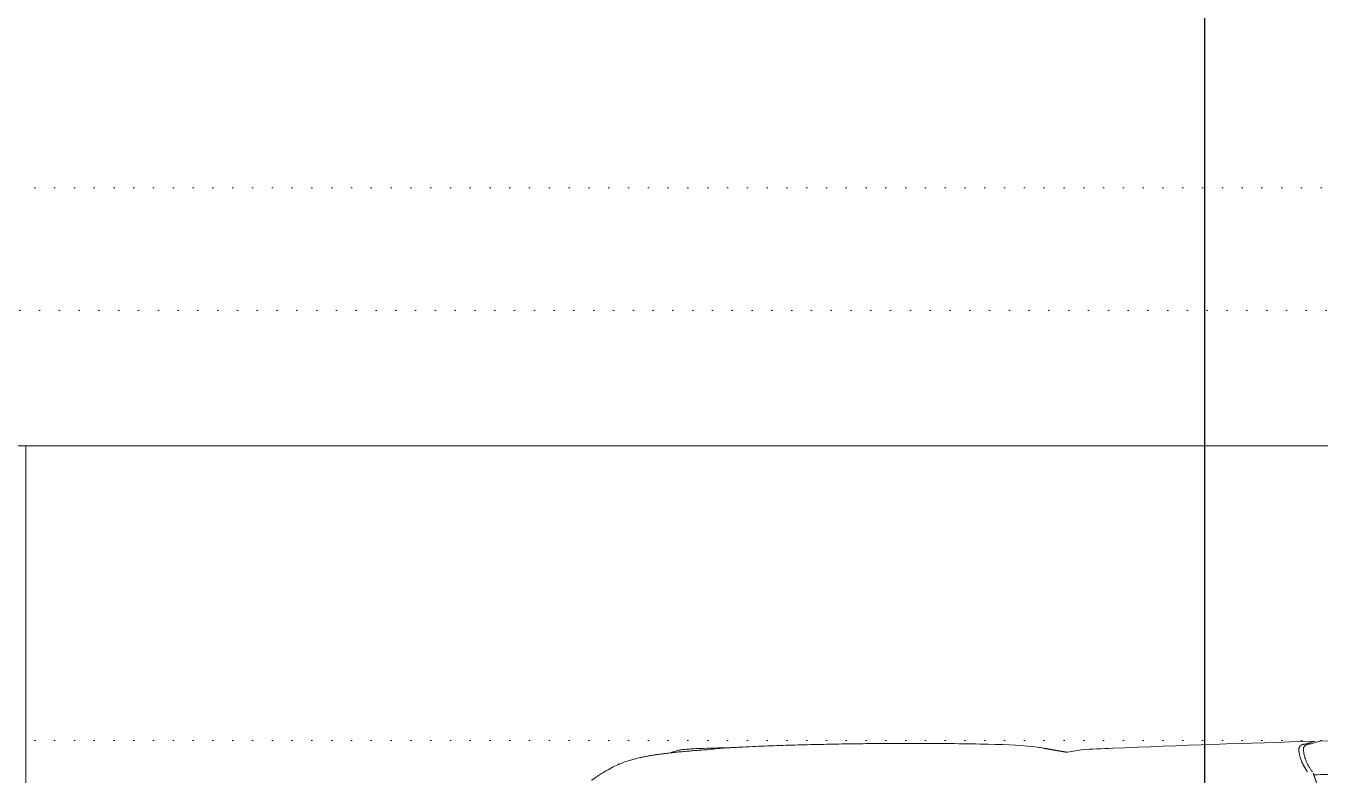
# Model space of a CAD drawing. Extents: x -1073 to 35213, y -1180 to 6950.
# Drawn here: x 31313.8 to 31524.7, y 1598.9 to 1720.8 of the extents above; entities that cross this region are included whole.
import ezdxf
from ezdxf.xclip import XClip

# ---------------------------------------------------------------- set-up
doc = ezdxf.new("R2010")
doc.units = 0
doc.header["$LTSCALE"] = 25
doc.header["$XCLIPFRAME"] = 0
doc.linetypes.add('DOT2', pattern=[0.125, 0, -0.125])
doc.layers.get('0').update_dxf_attribs({"color": 9, "lineweight": 9})
for name, color, linetype, lineweight in [('04', 9, 'Continuous', 9), ('06D', 9, 'Continuous', 9), ('20', 9, 'DOT2', 9), ('DATA TAVAN', 160, 'Continuous', 30)]:
    doc.layers.add(name, color=color, linetype=linetype, lineweight=lineweight)

# ---------------------------------------------------------------- blocks, each defined once
blk = doc.blocks.new('p-araba-polo')
at = {"extrusion": (0, 0, -1)}
for p, q in [((2.5081, 0.8127), (2.4946, 0.8171)), ((2.5182, 0.8123), (2.5016, 0.8169)), ((2.8823, 0.8027), (2.9054, 0.7989)), ((3.4804, 0.8048), (3.4804, 0.8048))]:
    blk.add_line(p, q, dxfattribs=at)
at = {"flags": 128}
blk.add_lwpolyline([(2.9369, 0.8044), (2.9413, 0.8051), (2.9443, 0.8057)], dxfattribs=at)
for points, degree in [([(1.4726, 0.8217), (1.8132, 0.8277), (2.154, 0.8262), (2.4946, 0.8171)], 3), ([(2.5016, 0.8169), (2.6117, 0.8139), (2.7216, 0.8101), (2.8316, 0.8056)], 3), ([(2.5081, 0.8127), (2.5088, 0.8127), (2.5095, 0.8127), (2.5101, 0.8126), (2.5108, 0.8126), (2.5115, 0.8125)], 5), ([(2.5115, 0.8125), (2.5115, 0.8125), (2.5116, 0.8125), (2.5116, 0.8125), (2.5117, 0.8125)], 4), ([(2.5115, 0.8125), (2.5115, 0.8125), (2.5116, 0.8125), (2.5116, 0.8125), (2.5117, 0.8125)], 4), ([(2.5182, 0.8123), (2.5184, 0.8123), (2.5187, 0.8123), (2.5189, 0.8123)], 3), ([(2.5278, 0.7987), (2.5285, 0.8037), (2.5283, 0.807), (2.5272, 0.8087), (2.5256, 0.8104), (2.5236, 0.8113), (2.5213, 0.8119), (2.5189, 0.8123)], 7), ([(2.8316, 0.8056), (2.8316, 0.8056), (2.8316, 0.8056), (2.8316, 0.8055), (2.8316, 0.8053), (2.8316, 0.805)], 5), ([(2.8316, 0.805), (2.8316, 0.8053), (2.8316, 0.8054), (2.8316, 0.8056), (2.8316, 0.8056), (2.8316, 0.8056)], 5), ([(2.8316, 0.8056), (2.8487, 0.8049), (2.8658, 0.8042), (2.8829, 0.8032)], 3), ([(2.8823, 0.8027), (2.8827, 0.8028), (2.8829, 0.803), (2.883, 0.8031), (2.883, 0.8032), (2.8829, 0.8032), (2.8827, 0.8032)], 6), ([(2.943, 0.8054), (2.935, 0.804), (2.9273, 0.8026), (2.9198, 0.8013), (2.9125, 0.8001), (2.9054, 0.7989)], 5), ([(2.943, 0.8054), (2.9429, 0.8054), (2.9428, 0.8054), (2.9427, 0.8054)], 3), ([(2.9428, 0.8054), (2.9428, 0.8054), (2.9428, 0.8054), (2.9428, 0.8054), (2.9429, 0.8054), (2.9429, 0.8054), (2.9429, 0.8054), (2.943, 0.8054), (2.943, 0.8054)], 8), ([(2.9433, 0.8055), (2.9432, 0.8055), (2.9432, 0.8055), (2.9431, 0.8055), (2.9431, 0.8055), (2.943, 0.8054)], 5), ([(2.943, 0.8054), (2.9431, 0.8055), (2.9431, 0.8055), (2.9432, 0.8055), (2.9433, 0.8055), (2.9433, 0.8055)], 5), ([(2.9434, 0.8055), (2.9433, 0.8055), (2.9431, 0.8055), (2.943, 0.8054)], 3), ([(3.0344, 0.8121), (3.07, 0.8129), (3.1076, 0.8133), (3.1465, 0.8134)], 3), ([(3.4597, 0.8061), (3.4598, 0.8061), (3.4598, 0.8061), (3.4599, 0.8061), (3.4599, 0.8061), (3.46, 0.8061), (3.46, 0.8061)], 6), ([(3.4645, 0.8058), (3.4646, 0.8058), (3.4647, 0.8058), (3.4648, 0.8058), (3.4649, 0.8058)], 4), ([(3.4646, 0.8058), (3.4646, 0.8058), (3.4647, 0.8058), (3.4648, 0.8058), (3.4649, 0.8058)], 4), ([(3.4646, 0.8058), (3.4646, 0.8058), (3.4647, 0.8058), (3.4648, 0.8058), (3.4648, 0.8058), (3.4649, 0.8058), (3.4649, 0.8058)], 6), ([(3.4646, 0.8058), (3.4646, 0.8058), (3.4646, 0.8058), (3.4646, 0.8058)], 3), ([(3.4646, 0.8058), (3.4646, 0.8058), (3.4647, 0.8058), (3.4647, 0.8058), (3.4648, 0.8058), (3.4649, 0.8058), (3.4649, 0.8058)], 6), ([(3.4649, 0.8058), (3.4648, 0.8058), (3.4648, 0.8058), (3.4647, 0.8058), (3.4647, 0.8058), (3.4648, 0.8058), (3.4649, 0.8058)], 6), ([(2.514, 0.7669), (2.5155, 0.769), (2.5168, 0.771), (2.5181, 0.7731), (2.5193, 0.7751), (2.5204, 0.7772), (2.5214, 0.7792), (2.5223, 0.7812)], 7), ([(2.9054, 0.7989), (2.9062, 0.799), (2.907, 0.7992), (2.9078, 0.7993)], 3), ([(2.5038, 0.7623), (2.321, 0.767), (2.1382, 0.7705), (1.9555, 0.7726), (1.7727, 0.7732), (1.5899, 0.7723), (1.4072, 0.7698)], 6), ([(2.4993, 0.7493), (2.5002, 0.752), (2.5011, 0.7547), (2.502, 0.7573), (2.5029, 0.7599), (2.5038, 0.7624)], 5), ([(2.5046, 0.7646), (2.5044, 0.7642), (2.5043, 0.7637), (2.5041, 0.7633), (2.504, 0.7628), (2.5038, 0.7624)], 5), ([(2.5046, 0.7646), (2.5043, 0.7639), (2.5041, 0.7631), (2.5038, 0.7624)], 3), ([(2.5038, 0.7624), (2.5038, 0.7624), (2.5038, 0.7623), (2.5038, 0.7623)], 3)]:
    blk.add_open_spline(points, degree=degree)
for points, degree, knots in [([(2.5203, 0.799), (2.5205, 0.7998), (2.5207, 0.8015), (2.5207, 0.8036), (2.5205, 0.8053), (2.5202, 0.8067), (2.5197, 0.8079), (2.519, 0.809), (2.5182, 0.8098), (2.5173, 0.8105), (2.5162, 0.8111), (2.5151, 0.8116), (2.514, 0.812), (2.5127, 0.8123), (2.5119, 0.8124), (2.5115, 0.8125)], 3, [0, 0, 0, 0, 0.076921, 0.153841, 0.230758, 0.307684, 0.38461, 0.461531, 0.538451, 0.615377, 0.692305, 0.769227, 0.846147, 0.923076, 1, 1, 1, 1]), ([(2.519, 0.8089), (2.519, 0.8089), (2.519, 0.8089), (2.519, 0.8089), (2.519, 0.8089), (2.519, 0.8089), (2.519, 0.8089), (2.519, 0.8089), (2.519, 0.8089), (2.519, 0.8089), (2.519, 0.8089)], 5, [0, 0, 0, 0, 0, 0, 1, 1, 1, 1, 1, 1.000001, 1.000001, 1.000001, 1.000001, 1.000001, 1.000001]), ([(2.8823, 0.8027), (2.8825, 0.8028), (2.8829, 0.803), (2.883, 0.8032), (2.8829, 0.8032), (2.8827, 0.8032), (2.8826, 0.8032)], 3, [0, 0, 0, 0, 0.249685, 0.499599, 0.749749, 1, 1, 1, 1]), ([(2.9447, 0.8057), (2.948, 0.8063), (2.9714, 0.8099), (3.0015, 0.8114), (3.0343, 0.8121)], 3, [0, 0, 0, 0, 0.131477, 1, 1, 1, 1]), ([(3.46, 0.8061), (3.4566, 0.8063), (3.4499, 0.8067), (3.4362, 0.8075), (3.4129, 0.8086), (3.3796, 0.8099), (3.339, 0.8111), (3.2984, 0.812), (3.2603, 0.8127), (3.226, 0.8131), (3.193, 0.8134), (3.1656, 0.8135), (3.1487, 0.8134), (3.1435, 0.8134)], 3, [0, 0, 0, 0, 0.03531, 0.070597, 0.141114, 0.269195, 0.390859, 0.518959, 0.640794, 0.737038, 0.833171, 0.948447, 1, 1, 1, 1]), ([(3.4534, 0.8065), (3.4733, 0.8062), (3.5024, 0.8054), (3.5233, 0.8042), (3.533, 0.8033), (3.5394, 0.8022), (3.5462, 0.8005), (3.5507, 0.7987), (3.5521, 0.7981)], 3, [0, 0, 0, 0, 0.418831, 0.714948, 0.835581, 0.907738, 0.972168, 1, 1, 1, 1]), ([(3.4649, 0.8058), (3.4648, 0.8058), (3.4647, 0.8058), (3.4648, 0.8058), (3.4649, 0.8058)], 3, [0, 0, 0, 0, 0.506131, 1, 1, 1, 1]), ([(3.4649, 0.8058), (3.4695, 0.8055), (3.4787, 0.8047), (3.4878, 0.8037), (3.4924, 0.8031)], 3, [0, 0, 0, 0, 0.500005, 1, 1, 1, 1]), ([(3.4924, 0.8031), (3.496, 0.8029), (3.5031, 0.8024), (3.5136, 0.8016), (3.5237, 0.8008), (3.5336, 0.8), (3.5432, 0.799), (3.5524, 0.798), (3.5613, 0.797), (3.5699, 0.7958), (3.5781, 0.7946), (3.5859, 0.7933), (3.5934, 0.7919), (3.5988, 0.7908), (3.6016, 0.7902), (3.6022, 0.7901)], 3, [0, 0, 0, 0, 0.08164, 0.163278, 0.244914, 0.326547, 0.408179, 0.489811, 0.571441, 0.653071, 0.734702, 0.816332, 0.897962, 0.979592, 1, 1, 1, 1]), ([(2.5061, 0.7672), (2.5071, 0.7685), (2.509, 0.7711), (2.5114, 0.775), (2.5136, 0.7788), (2.5154, 0.7826), (2.5169, 0.7863), (2.5182, 0.7899), (2.5191, 0.7932), (2.5199, 0.7963), (2.5202, 0.7981), (2.5203, 0.799)], 3, [0, 0, 0, 0, 0.111111, 0.222222, 0.333334, 0.444446, 0.555558, 0.666671, 0.77778, 0.888892, 1, 1, 1, 1]), ([(2.5223, 0.7812), (2.5218, 0.78), (2.5207, 0.7777), (2.5187, 0.7741), (2.5165, 0.7705), (2.5148, 0.7681), (2.514, 0.7669)], 3, [0, 0, 0, 0, 0.250011, 0.500014, 0.750025, 1, 1, 1, 1]), ([(2.5278, 0.7987), (2.5276, 0.7979), (2.5274, 0.7964), (2.5268, 0.7937), (2.526, 0.7908), (2.525, 0.7877), (2.5238, 0.7845), (2.5228, 0.7823), (2.5223, 0.7812)], 3, [0, 0, 0, 0, 0.166664, 0.333329, 0.499996, 0.666663, 0.833332, 1, 1, 1, 1]), ([(3.5624, 0.7968), (3.5668, 0.7963), (3.5918, 0.7928), (3.6137, 0.7881), (3.6286, 0.7825), (3.63, 0.7819)], 3, [0, 0, 0, 0, 0.15043, 0.932957, 1, 1, 1, 1]), ([(3.63, 0.782), (3.6367, 0.7793), (3.6464, 0.775), (3.6606, 0.7668), (3.6723, 0.7592), (3.6777, 0.7555), (3.6807, 0.7535), (3.6809, 0.7534)], 3, [0, 0, 0, 0, 0.436591, 0.634385, 0.751254, 0.983784, 1, 1, 1, 1])]:
    blk.add_open_spline(points, degree=degree, knots=knots)
blk = doc.blocks.new('catikatirevizepergole-krt')
for points in [[(-30, 990), (-30, 920), (-800, 920), (-800, 990)], [(-30, 900), (-30, 830), (-800, 830), (-800, 900)]]:
    blk.add_lwpolyline(points, close=True)

msp = doc.modelspace()

# ---------------------------------------------------------------- linework, layer by layer
at = {"layer": '06D'}
for points in [[(31313.84, 1402.5), (31313.84, 1652.5), (30813.84, 1652.5), (30813.84, 1402.5)], [(31813.84, 1402.5), (31813.84, 1652.5), (31313.84, 1652.5), (31313.84, 1402.5)]]:
    msp.add_lwpolyline(points, close=True, dxfattribs=at)
at = {"layer": 'DATA TAVAN'}
msp.add_line((31505.88, 2456.25), (31505.88, 795.59), dxfattribs=at)

# ---------------------------------------------------------------- block references
at = {"layer": '04'}
ref = msp.add_blockref('p-araba-polo', (31774.08, 1522.69), dxfattribs=dict(at, xscale=-100, yscale=100, zscale=100))
XClip(ref).set_block_clipping_path([(-0.0924763951, -0.9835002962), (4.0650970395, 0.9845199444)])
at = {"layer": '20'}
msp.add_blockref('catikatirevizepergole-krt', (31661.35, 774.5), dxfattribs=at)

doc.saveas('drawing.dxf')
